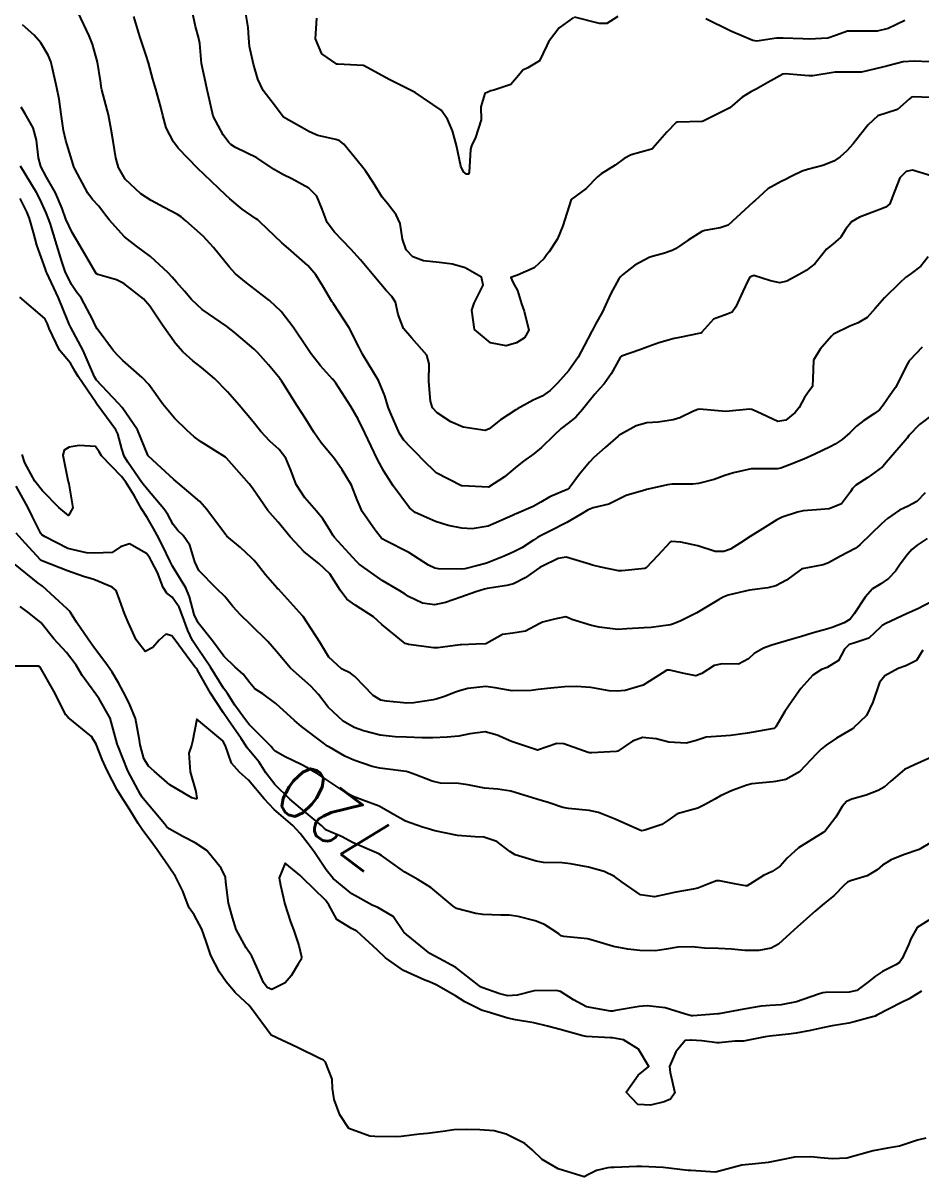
# Model space of a CAD drawing. Header units: metres. Extents: x 318500 to 325275, y 7408834 to 7428799.
# Drawn here: x 320105 to 320173.4, y 7412452.7 to 7412540.7 of the extents above; entities that cross this region are included whole.
import ezdxf
from ezdxf.enums import TextEntityAlignment as Align

# ---------------------------------------------------------------- set-up
doc = ezdxf.new("R2010")
doc.units = ezdxf.units.M
doc.header["$MEASUREMENT"] = 0
for name, color, linetype in [('Cotas', 45, 'Continuous'), ('Curvas de Nivel 1m', 11, 'Continuous'), ('Curvas de Nivel 5m', 15, 'Continuous')]:
    doc.layers.add(name, color=color, linetype=linetype)
doc.styles.add('Style-STANDARD', font='STANDARD.shx')

msp = doc.modelspace()

# ---------------------------------------------------------------- linework, layer by layer
at = {"layer": 'Curvas de Nivel 1m', "flags": 128}
for points, elevation in [([(320174, 7412522.837), (320173.417, 7412522.129), (320172.691, 7412521.576), (320172.27, 7412521.273), (320171.828, 7412520.863), (320170.668, 7412519.714), (320169.936, 7412518.891), (320169.328, 7412518.221), (320168.644, 7412517.813), (320168.007, 7412517.549), (320166.779, 7412516.929), (320166.691, 7412516.867), (320166.628, 7412516.788), (320165.765, 7412515.791), (320165.251, 7412514.95), (320165.196, 7412513.561), (320165.17, 7412512.951), (320164.918, 7412512.612), (320164.567, 7412512.117), (320164.161, 7412511.361), (320163.853, 7412510.97), (320163.134, 7412510.388), (320162.539, 7412510.288), (320160.939, 7412511.006), (320160.553, 7412511.196), (320160.355, 7412511.211), (320158.55, 7412511.04), (320156.552, 7412511.212), (320156.419, 7412511.205), (320156.09, 7412511.075), (320155.055, 7412510.573), (320154.54, 7412510.403), (320153.407, 7412510.237), (320152.536, 7412510.167), (320151.721, 7412509.943), (320150.522, 7412509.298), (320150.438, 7412509.234), (320150.347, 7412509.152), (320149.372, 7412508.301), (320148.504, 7412507.525), (320148.156, 7412507.175), (320147.404, 7412506.269), (320146.612, 7412505.198), (320146.534, 7412505.134), (320146.469, 7412505.105), (320145.153, 7412504.526), (320144.454, 7412504.13), (320143.874, 7412503.811), (320142.565, 7412503.249), (320142.481, 7412503.209), (320142.439, 7412503.191), (320142.288, 7412503.102), (320140.43, 7412502.298), (320139.223, 7412502.093), (320138.428, 7412502.157), (320137.398, 7412502.353), (320136.433, 7412502.658), (320135.957, 7412502.859), (320134.888, 7412503.353), (320134.445, 7412503.702), (320133.199, 7412505.379), (320132.487, 7412506.498), (320132.006, 7412507.395), (320131.517, 7412508.393), (320131.038, 7412509.405), (320130.536, 7412510.451), (320129.979, 7412511.419), (320128.82, 7412513.193), (320128.654, 7412513.439), (320128.621, 7412513.48), (320128.581, 7412513.522), (320127.661, 7412514.524), (320126.914, 7412515.465), (320126.607, 7412515.917), (320125.567, 7412517.481), (320124.648, 7412518.68), (320123.78, 7412519.503), (320123.145, 7412519.993), (320122.668, 7412520.357), (320122.011, 7412520.867), (320121.188, 7412521.542), (320120.688, 7412522.077), (320119.512, 7412523.562), (320118.723, 7412524.407), (320117.39, 7412525.59), (320117.031, 7412525.884), (320116.745, 7412526.071), (320115.734, 7412526.599), (320114.755, 7412527.142), (320113.969, 7412527.638), (320112.777, 7412528.754), (320112.265, 7412529.658), (320112.063, 7412530.399), (320111.851, 7412531.665), (320111.711, 7412532.549), (320111.505, 7412533.67), (320110.98, 7412535.566), (320110.958, 7412535.679), (320110.879, 7412536.257), (320110.659, 7412537.684), (320110.276, 7412539.052), (320110.011, 7412539.694), (320109.178, 7412541.475)], 728), ([(320174.053, 7412537.698), (320172.914, 7412537.771), (320172.072, 7412537.704), (320170.908, 7412537.395), (320170.5, 7412537.292), (320168.9, 7412536.91), (320166.9, 7412536.93), (320165.198, 7412536.653), (320164.895, 7412536.63), (320163.089, 7412536.795), (320162.897, 7412536.766), (320161.755, 7412536.134), (320160.879, 7412535.629), (320160.465, 7412535.427), (320159.801, 7412535.026), (320158.857, 7412534.189), (320157.085, 7412533.307), (320156.842, 7412533.175), (320156.752, 7412533.16), (320154.84, 7412533.118), (320154.783, 7412533.091), (320154.073, 7412532.342), (320152.989, 7412531.117), (320152.887, 7412531.051), (320152.819, 7412531.025), (320151.341, 7412530.613), (320150.808, 7412530.333), (320150.129, 7412529.827), (320149.068, 7412529.167), (320148.906, 7412529.051), (320148.786, 7412528.93), (320147.916, 7412528.04), (320146.76, 7412527.2), (320146.138, 7412525.209), (320145.724, 7412524.216), (320145.091, 7412523.224), (320144.926, 7412523.007), (320144.702, 7412522.702), (320143.938, 7412521.991), (320142.683, 7412521.436), (320142.536, 7412521.398), (320142.167, 7412521.258), (320142.325, 7412520.904), (320142.67, 7412520.274), (320142.985, 7412519.247), (320143.192, 7412518.705), (320143.542, 7412517.241), (320143.208, 7412516.658), (320142.615, 7412516.281), (320141.816, 7412516.058), (320140.615, 7412516.291), (320139.392, 7412517.299), (320139.185, 7412518.769), (320139.387, 7412519.299), (320140.062, 7412520.678), (320139.94, 7412521.291), (320138.69, 7412522.008), (320137.733, 7412522.281), (320136.696, 7412522.401), (320135.519, 7412522.526), (320134.702, 7412522.835), (320134.187, 7412523.368), (320133.913, 7412524.181), (320133.739, 7412525.375), (320133.419, 7412526.052), (320132.755, 7412526.904), (320132.365, 7412527.394), (320131.662, 7412528.516), (320131.084, 7412529.407), (320130.796, 7412529.782), (320129.435, 7412531.431), (320129.09, 7412531.703), (320128.823, 7412531.79), (320127.462, 7412532.096), (320126.829, 7412532.36), (320124.84, 7412533.49), (320123.98, 7412534.626), (320123.3, 7412535.514), (320122.883, 7412536.376), (320122.544, 7412537.525), (320122.249, 7412538.865), (320122.197, 7412539.531), (320122.143, 7412540.321), (320121.932, 7412541.535)], 731), ([(320173.523, 7412515.939), (320172.602, 7412514.958), (320172.544, 7412514.908), (320172.503, 7412514.851), (320172.418, 7412514.672), (320171.493, 7412512.866), (320171.107, 7412512.337), (320170.56, 7412511.538), (320170.275, 7412511.164), (320169.898, 7412510.89), (320169.077, 7412510.367), (320168.535, 7412509.921), (320168.024, 7412509.419), (320167.44, 7412508.921), (320166.896, 7412508.546), (320166.514, 7412508.347), (320165.352, 7412507.791), (320164.504, 7412507.402), (320163.421, 7412506.976), (320162.757, 7412506.725), (320162.495, 7412506.673), (320160.818, 7412506.684), (320160.495, 7412506.663), (320159.146, 7412506.375), (320158.487, 7412506.156), (320157.667, 7412505.868), (320156.477, 7412505.551), (320156.05, 7412505.5), (320154.476, 7412505.495), (320154.107, 7412505.464), (320152.648, 7412505.117), (320152.504, 7412505.085), (320152.469, 7412505.075), (320150.975, 7412504.63), (320150.458, 7412504.375), (320149.634, 7412503.977), (320148.448, 7412503.691), (320148.072, 7412503.549), (320147.475, 7412503.184), (320146.434, 7412502.591), (320145.087, 7412501.881), (320144.423, 7412501.561), (320144.207, 7412501.448), (320143.893, 7412501.235), (320143.011, 7412500.644), (320142.406, 7412500.33), (320141.651, 7412500.011), (320140.393, 7412499.503), (320140.228, 7412499.447), (320139.661, 7412499.291), (320138.651, 7412499.041), (320138.386, 7412499.015), (320136.659, 7412499.054), (320136.386, 7412499.096), (320135.905, 7412499.337), (320134.404, 7412500.288), (320132.591, 7412501.214), (320132.419, 7412501.302), (320132.313, 7412501.391), (320131.817, 7412502.006), (320130.843, 7412503.406), (320130.454, 7412504.313), (320130.017, 7412505.417), (320129.307, 7412506.608), (320128.735, 7412507.436), (320128.633, 7412507.57), (320128.503, 7412507.708), (320127.703, 7412508.643), (320127.145, 7412509.461), (320126.535, 7412510.457), (320125.883, 7412511.477), (320124.691, 7412513.376), (320124.617, 7412513.49), (320124.581, 7412513.54), (320123.7, 7412514.612), (320122.878, 7412515.516), (320122.604, 7412515.786), (320121.084, 7412517.083), (320120.629, 7412517.46), (320120.503, 7412517.551), (320118.649, 7412518.828), (320117.833, 7412519.582), (320117.285, 7412520.209), (320116.673, 7412520.917), (320116.354, 7412521.282), (320116.049, 7412521.609), (320114.698, 7412522.86), (320113.631, 7412523.641), (320112.721, 7412524.355), (320111.541, 7412525.668), (320111.195, 7412526.124), (320110.75, 7412526.697), (320110.282, 7412527.214), (320109.933, 7412527.692), (320108.94, 7412529.556), (320108.86, 7412529.709), (320108.793, 7412529.889), (320108.248, 7412531.716), (320108.069, 7412532.476), (320107.895, 7412533.719), (320107.723, 7412534.855), (320107.551, 7412535.723), (320107.182, 7412537.441), (320107.103, 7412537.728), (320106.905, 7412538.213), (320106.334, 7412539.159), (320105.83, 7412539.746), (320104.932, 7412540.532)], 727), ([(320174.79, 7412528.83), (320172.799, 7412529.435), (320172.302, 7412529.353), (320171.836, 7412528.864), (320171.244, 7412527.35), (320171.064, 7412526.875), (320170.757, 7412526.615), (320170.315, 7412526.446), (320168.75, 7412525.865), (320168.152, 7412525.51), (320167.677, 7412524.921), (320167.324, 7412524.331), (320166.723, 7412523.806), (320166.23, 7412523.424), (320165.848, 7412522.943), (320165.337, 7412522.313), (320164.692, 7412521.79), (320164.164, 7412521.492), (320163.221, 7412520.982), (320162.679, 7412520.846), (320161.96, 7412520.997), (320160.686, 7412521.422), (320160.403, 7412521.295), (320160.229, 7412521.017), (320159.846, 7412520.197), (320159.336, 7412519.03), (320159.057, 7412518.631), (320158.652, 7412518.477), (320157.616, 7412518.085), (320156.702, 7412517.069), (320156.669, 7412517.029), (320156.629, 7412517.013), (320155.018, 7412516.692), (320154.623, 7412516.603), (320153.452, 7412516.273), (320152.613, 7412515.964), (320152.003, 7412515.735), (320150.602, 7412515.265), (320150.54, 7412515.212), (320150.506, 7412515.151), (320149.826, 7412513.919), (320149.274, 7412513.163), (320148.945, 7412512.796), (320148.568, 7412512.372), (320148.033, 7412511.703), (320147.64, 7412511.184), (320147.124, 7412510.608), (320146.534, 7412510.142), (320146, 7412509.736), (320145.438, 7412509.216), (320144.511, 7412508.309), (320143.921, 7412507.82), (320143.129, 7412507.244), (320142.77, 7412506.973), (320142.492, 7412506.74), (320141.681, 7412506.063), (320140.47, 7412505.28), (320138.471, 7412505.367), (320138.402, 7412505.38), (320136.486, 7412506.371), (320135.457, 7412507.346), (320134.999, 7412507.847), (320134.51, 7412508.313), (320134.006, 7412508.858), (320133.67, 7412509.373), (320132.986, 7412510.941), (320132.823, 7412511.386), (320132.563, 7412512.237), (320132.086, 7412513.395), (320131.295, 7412514.701), (320130.853, 7412515.407), (320130.608, 7412515.925), (320129.856, 7412517.422), (320128.657, 7412519.264), (320128.535, 7412519.442), (320127.826, 7412520.607), (320127.291, 7412521.461), (320126.691, 7412522.187), (320125.225, 7412523.485), (320124.716, 7412523.918), (320123.026, 7412525.516), (320122.871, 7412525.648), (320122.742, 7412525.736), (320121.685, 7412526.472), (320120.757, 7412527.262), (320120.449, 7412527.553), (320118.783, 7412529.12), (320118.299, 7412529.577), (320116.813, 7412531.117), (320116.441, 7412531.606), (320115.903, 7412532.686), (320115.643, 7412533.618), (320115.49, 7412534.26), (320115.094, 7412535.627), (320114.881, 7412536.383), (320114.534, 7412537.634), (320114.361, 7412538.18), (320113.889, 7412539.64), (320113.429, 7412541.159)], 729), ([(320146.948, 7412541.096), (320145.864, 7412540.288), (320145.039, 7412539.228), (320144.917, 7412538.955), (320144.355, 7412537.786), (320143.479, 7412537.244), (320143.084, 7412537.062), (320142.894, 7412536.825), (320142.166, 7412535.976), (320140.874, 7412535.541), (320140.653, 7412535.504), (320140.186, 7412535.29), (320139.884, 7412534.265), (320139.909, 7412533.294), (320139.472, 7412531.946), (320139.169, 7412531.305), (320139.098, 7412531.024), (320138.999, 7412529.307), (320138.944, 7412529.151), (320138.787, 7412529.138), (320138.573, 7412529.312), (320138.352, 7412529.759), (320138.019, 7412531.318), (320137.717, 7412532.436), (320137.343, 7412533.325), (320136.851, 7412534.033), (320134.87, 7412535.36), (320132.885, 7412536.365), (320130.984, 7412537.409), (320130.9, 7412537.439), (320128.981, 7412537.519), (320128.901, 7412537.529), (320127.77, 7412538.318), (320127.267, 7412539.465), (320127.372, 7412541.035)], 732), ([(320150.339, 7412541.156), (320149.481, 7412540.626), (320148.942, 7412540.632), (320147.032, 7412541.116)], 732), ([(320172.201, 7412540.861), (320170.944, 7412540.255), (320170.101, 7412540.052), (320168.941, 7412540.046), (320167.829, 7412540.034), (320166.932, 7412539.712), (320166.351, 7412539.516), (320164.927, 7412539.448), (320164.438, 7412539.457), (320162.928, 7412539.512), (320162.42, 7412539.502), (320160.924, 7412539.289), (320160.611, 7412539.328), (320158.935, 7412540.05), (320157.028, 7412540.989)], 732), ([(320174.371, 7412510.832), (320173.329, 7412510.051), (320172.525, 7412509.202), (320172.375, 7412508.999), (320172.261, 7412508.854), (320170.789, 7412507.162), (320170.551, 7412506.879), (320170.528, 7412506.851), (320170.499, 7412506.828), (320169.38, 7412506.003), (320168.478, 7412505.416), (320168.212, 7412505.174), (320168.067, 7412504.914), (320167.369, 7412504.008), (320166.45, 7412503.62), (320165.809, 7412503.58), (320164.448, 7412503.472), (320164.034, 7412503.378), (320162.867, 7412502.984), (320162.438, 7412502.776), (320161.347, 7412502.084), (320160.425, 7412501.512), (320159.692, 7412501.021), (320158.911, 7412500.534), (320158.41, 7412500.358), (320157.738, 7412500.378), (320156.416, 7412500.793), (320155.128, 7412501.083), (320154.42, 7412501.131), (320154.308, 7412501.092), (320153.369, 7412500.07), (320152.486, 7412499.119), (320152.389, 7412499.081), (320150.639, 7412498.894), (320150.386, 7412498.892), (320149.03, 7412499.164), (320148.392, 7412499.315), (320148.17, 7412499.397), (320146.401, 7412499.94), (320145.783, 7412499.825), (320144.523, 7412499.228), (320144.435, 7412499.184), (320144.389, 7412499.15), (320143.265, 7412498.353), (320142.37, 7412497.909), (320141.86, 7412497.766), (320140.364, 7412497.535), (320140.155, 7412497.492), (320139.497, 7412497.293), (320138.356, 7412496.876), (320137.198, 7412496.475), (320136.35, 7412496.306), (320135.424, 7412496.417), (320134.356, 7412496.943), (320134.11, 7412497.116), (320133.699, 7412497.37), (320132.372, 7412498.161), (320130.598, 7412499.408), (320130.393, 7412499.596), (320128.723, 7412501.435), (320128.597, 7412501.613), (320128.425, 7412501.927), (320127.838, 7412502.853), (320127.343, 7412503.456), (320126.455, 7412504.472), (320125.804, 7412505.477), (320125.389, 7412506.578), (320125.021, 7412507.485), (320124.506, 7412508.139), (320123.804, 7412508.792), (320123.122, 7412509.511), (320122.531, 7412510.248), (320121.455, 7412511.536), (320120.565, 7412512.537), (320119.574, 7412513.56), (320118.588, 7412514.397), (320117.923, 7412514.91), (320117.173, 7412515.591), (320116.61, 7412516.237), (320115.622, 7412517.615), (320114.652, 7412519.071), (320114.153, 7412519.635), (320112.672, 7412520.808), (320112.098, 7412521.082), (320110.678, 7412521.482), (320110.563, 7412521.566), (320110.473, 7412521.683), (320110.194, 7412522.181), (320109.312, 7412523.701), (320108.725, 7412524.686), (320108.248, 7412525.715), (320107.953, 7412526.513), (320107.464, 7412527.723), (320106.778, 7412528.913), (320106.332, 7412529.737), (320106.15, 7412530.389), (320106.003, 7412531.742), (320105.751, 7412532.668), (320105.151, 7412533.755), (320104.847, 7412534.256)], 726), ([(320173.913, 7412501.347), (320173.147, 7412500.843), (320172.749, 7412500.513), (320172.409, 7412500.146), (320171.864, 7412499.392), (320171.487, 7412498.864), (320170.955, 7412498.298), (320170.375, 7412497.903), (320169.75, 7412497.509), (320169.178, 7412496.898), (320168.347, 7412495.61), (320168.054, 7412495.202), (320167.576, 7412494.918), (320166.679, 7412494.582), (320166.333, 7412494.475), (320165.133, 7412494.142), (320164.324, 7412493.883), (320163.617, 7412493.675), (320162.315, 7412493.311), (320162.076, 7412493.23), (320161.435, 7412492.999), (320160.713, 7412492.597), (320160.298, 7412492.178), (320159.531, 7412491.782), (320158.292, 7412491.812), (320157.661, 7412491.678), (320156.722, 7412491.063), (320156.278, 7412490.884), (320155.255, 7412491.08), (320154.284, 7412491.329), (320154.059, 7412491.318), (320153.703, 7412491.099), (320152.271, 7412490.172), (320150.898, 7412489.772), (320150.266, 7412489.705), (320149.669, 7412489.753), (320148.268, 7412490.004), (320147.163, 7412490.08), (320146.269, 7412490.052), (320144.957, 7412489.91), (320144.266, 7412489.835), (320143.723, 7412489.777), (320142.265, 7412489.75), (320140.976, 7412489.978), (320140.268, 7412490.065), (320138.88, 7412489.915), (320138.264, 7412489.745), (320137.943, 7412489.633), (320137.107, 7412489.322), (320136.48, 7412489.105), (320136.256, 7412489.057), (320134.785, 7412488.819), (320134.252, 7412488.801), (320132.693, 7412488.944), (320132.255, 7412489.04), (320131.664, 7412489.396), (320130.274, 7412490.845), (320129.949, 7412491.087), (320129.255, 7412491.425), (320128.293, 7412492.301), (320127.616, 7412493.45), (320126.339, 7412495.418), (320126.298, 7412495.47), (320125.598, 7412496.228), (320124.447, 7412497.489), (320124.361, 7412497.58), (320123.458, 7412498.586), (320122.742, 7412499.515), (320122.578, 7412499.703), (320122.396, 7412499.888), (320121.555, 7412500.681), (320120.53, 7412501.548), (320120.475, 7412501.603), (320120.421, 7412501.669), (320119.002, 7412503.564), (320118.449, 7412504.173), (320116.789, 7412505.595), (320116.474, 7412505.866), (320114.547, 7412507.629), (320114.527, 7412507.656), (320114.501, 7412507.709), (320113.718, 7412509.638), (320112.545, 7412511.337), (320112.267, 7412511.654), (320110.576, 7412513.439), (320110.42, 7412513.682), (320109.881, 7412514.979), (320109.556, 7412515.696), (320108.626, 7412517.442), (320108.489, 7412517.711), (320108.391, 7412517.955), (320107.685, 7412519.72), (320106.794, 7412521.614), (320106.742, 7412521.729), (320106.682, 7412521.891), (320106.032, 7412523.74), (320105.773, 7412524.696), (320105.464, 7412525.749), (320105.258, 7412526.266), (320104.755, 7412527.292)], 724), ([(320174.358, 7412496.606), (320173.189, 7412496.004), (320172.348, 7412495.62), (320170.768, 7412494.874), (320170.488, 7412494.727), (320170.335, 7412494.574), (320169.459, 7412493.757), (320168.317, 7412493.38), (320167.963, 7412493.266), (320167.622, 7412492.917), (320167.153, 7412492.066), (320166.289, 7412491.534), (320165.862, 7412491.361), (320165.189, 7412490.946), (320164.269, 7412489.91), (320163.629, 7412488.969), (320163.064, 7412488.162), (320162.365, 7412486.988), (320162.309, 7412486.909), (320162.228, 7412486.869), (320160.635, 7412486.595), (320160.223, 7412486.524), (320158.915, 7412486.334), (320158.219, 7412486.295), (320157.067, 7412486.208), (320156.213, 7412485.92), (320155.543, 7412485.744), (320154.211, 7412485.841), (320153.249, 7412486.07), (320152.216, 7412486.172), (320151.45, 7412485.893), (320150.326, 7412485.148), (320150.2, 7412485.108), (320148.348, 7412485.019), (320148.198, 7412485.013), (320148.064, 7412485.037), (320147.705, 7412485.177), (320146.207, 7412485.7), (320145.688, 7412485.727), (320144.2, 7412485.23), (320142.209, 7412485.87), (320141.126, 7412486.356), (320140.22, 7412486.614), (320139.049, 7412486.466), (320138.215, 7412486.291), (320137.311, 7412486.222), (320136.213, 7412486.165), (320135.401, 7412486.154), (320134.213, 7412486.197), (320133.356, 7412486.23), (320132.215, 7412486.371), (320130.938, 7412486.684), (320130.223, 7412486.937), (320129.377, 7412487.423), (320128.246, 7412488.492), (320127.494, 7412489.451), (320126.916, 7412490.11), (320126.272, 7412490.672), (320125.384, 7412491.479), (320124.299, 7412492.749), (320123.647, 7412493.5), (320122.329, 7412494.796), (320121.57, 7412495.532), (320120.982, 7412496.177), (320120.354, 7412496.936), (320119.739, 7412497.556), (320118.38, 7412498.915), (320118.087, 7412499.575), (320117.691, 7412500.863), (320117.198, 7412501.588), (320116.791, 7412501.962), (320116.428, 7412502.426), (320116.012, 7412503.183), (320115.724, 7412503.611), (320114.462, 7412505.094), (320114.046, 7412505.634), (320112.961, 7412507.177), (320112.687, 7412507.648), (320112.505, 7412508.196), (320112.197, 7412509.335), (320112.044, 7412509.657), (320110.637, 7412511.59), (320110.567, 7412511.68), (320110.55, 7412511.702), (320109.177, 7412513.701), (320108.967, 7412514.088), (320108.59, 7412514.728), (320107.757, 7412515.718), (320106.966, 7412517.385), (320106.834, 7412517.728), (320106.636, 7412518.134), (320104.744, 7412519.759)], 723), ([(320173.581, 7412492.837), (320173.093, 7412492.047), (320172.292, 7412491.654), (320171.712, 7412491.435), (320170.688, 7412490.874), (320170.275, 7412490.389), (320169.761, 7412488.887), (320169.279, 7412487.86), (320168.305, 7412486.909), (320168.264, 7412486.875), (320168.229, 7412486.851), (320167.01, 7412486.13), (320166.21, 7412485.606), (320165.836, 7412485.305), (320165.464, 7412484.941), (320164.186, 7412483.57), (320163.137, 7412482.976), (320162.343, 7412482.822), (320162.177, 7412482.807), (320160.541, 7412482.64), (320160.173, 7412482.556), (320159.052, 7412482.142), (320158.16, 7412481.727), (320157.716, 7412481.487), (320156.926, 7412481.058), (320156.418, 7412480.794), (320156.145, 7412480.717), (320154.852, 7412480.37), (320154.131, 7412479.851), (320153.685, 7412479.538), (320152.382, 7412479.116), (320152.12, 7412479.073), (320152.083, 7412479.084), (320152.018, 7412479.122), (320150.132, 7412479.959), (320148.847, 7412480.456), (320148.142, 7412480.614), (320146.578, 7412480.758), (320146.145, 7412480.853), (320145.008, 7412481.217), (320144.154, 7412481.473), (320143.817, 7412481.572), (320142.162, 7412482.082), (320141.187, 7412482.242), (320140.165, 7412482.313), (320138.894, 7412482.574), (320138.17, 7412482.673), (320136.798, 7412482.696), (320136.173, 7412482.85), (320134.926, 7412483.349), (320134.376, 7412483.551), (320134.182, 7412483.594), (320132.583, 7412483.783), (320132.185, 7412483.841), (320131.604, 7412483.977), (320130.19, 7412484.444), (320129.527, 7412484.754), (320128.333, 7412485.438), (320128.201, 7412485.528), (320127.862, 7412485.789), (320126.223, 7412487.021), (320125.682, 7412487.475), (320124.249, 7412488.784), (320123.273, 7412489.505), (320122.652, 7412489.902), (320122.268, 7412490.342), (320121.757, 7412491.01), (320121.143, 7412491.537), (320120.293, 7412492.391), (320119.43, 7412493.559), (320118.33, 7412494.929), (320118.032, 7412495.575), (320117.675, 7412496.902), (320117.383, 7412497.585), (320116.385, 7412499.258), (320116.199, 7412499.603), (320115.614, 7412500.818), (320115.213, 7412501.618), (320114.936, 7412502.133), (320114.433, 7412502.956), (320114.009, 7412503.634), (320113.446, 7412504.649), (320112.825, 7412505.646), (320112.476, 7412506.083), (320110.973, 7412507.673), (320110.786, 7412507.959), (320110.507, 7412508.383), (320109.26, 7412508.451), (320108.506, 7412508.328), (320108.123, 7412508.094), (320108.023, 7412507.715), (320108.387, 7412505.795), (320108.411, 7412505.711), (320108.467, 7412505.537), (320108.776, 7412503.705), (320108.434, 7412503.12), (320107.708, 7412503.717), (320106.459, 7412504.994), (320105.888, 7412505.739), (320105.118, 7412507.123), (320104.916, 7412507.754)], 722), ([(320174.198, 7412484.648), (320172.934, 7412484.101), (320172.189, 7412483.735), (320171.147, 7412482.865), (320170.639, 7412482.407), (320170.169, 7412482.138), (320169.259, 7412481.798), (320168.159, 7412481.485), (320167.773, 7412481.296), (320167.442, 7412480.917), (320166.941, 7412480.119), (320166.121, 7412479.022), (320166.072, 7412478.979), (320165.991, 7412478.932), (320164.108, 7412477.776), (320163.248, 7412476.973), (320162.699, 7412476.373), (320162.085, 7412475.976), (320161.424, 7412475.653), (320160.385, 7412475.007), (320160.192, 7412474.885), (320160.068, 7412474.867), (320159.233, 7412475.023), (320158.073, 7412475.259), (320157.854, 7412475.262), (320157.307, 7412475.051), (320156.423, 7412474.707), (320156.063, 7412474.613), (320154.76, 7412474.383), (320154.057, 7412474.243), (320153.12, 7412474.038), (320152.056, 7412474.182), (320150.648, 7412475.141), (320150.076, 7412475.575), (320149.274, 7412475.966), (320148.087, 7412476.297), (320146.731, 7412476.55), (320146.091, 7412476.621), (320144.65, 7412476.663), (320144.093, 7412476.743), (320142.505, 7412477.246), (320142.102, 7412477.495), (320141.107, 7412478.262), (320140.113, 7412478.591), (320139.443, 7412478.62), (320138.114, 7412478.7), (320136.368, 7412479.077), (320136.118, 7412479.147), (320135.973, 7412479.187), (320135.424, 7412479.34), (320134.127, 7412479.801), (320133.143, 7412480.367), (320132.143, 7412480.951), (320130.898, 7412481.403), (320130.154, 7412481.673), (320129.604, 7412481.973), (320128.172, 7412482.939), (320127.417, 7412483.451), (320126.623, 7412483.902), (320126.186, 7412484.117), (320124.956, 7412484.719), (320124.196, 7412485.139), (320124.034, 7412485.329), (320123.9, 7412485.495), (320122.225, 7412487.173), (320121.934, 7412487.524), (320121.127, 7412488.657), (320120.558, 7412489.546), (320120.432, 7412489.717), (320120.264, 7412489.948), (320119.27, 7412491.56), (320118.301, 7412492.965), (320117.898, 7412493.576), (320117.554, 7412494.349), (320117.094, 7412495.589), (320116.877, 7412496.124), (320116.353, 7412496.878), (320115.948, 7412497.198), (320115.666, 7412497.61), (320115.234, 7412498.76), (320114.786, 7412499.624), (320114.647, 7412499.879), (320114.399, 7412500.205), (320113.109, 7412500.944), (320112.406, 7412500.713), (320111.772, 7412500.287), (320110.398, 7412500.237), (320109.813, 7412500.275), (320108.403, 7412500.606), (320106.665, 7412501.479), (320106.419, 7412501.636), (320106.332, 7412501.731), (320105.7, 7412503.008), (320105.345, 7412503.746), (320104.464, 7412505.349)], 721), ([(320174.034, 7412472.246), (320173.16, 7412471.708), (320172.664, 7412470.844), (320172.495, 7412470.363), (320171.997, 7412469.332), (320171.806, 7412469.039), (320171.524, 7412468.857), (320170.516, 7412468.338), (320169.976, 7412467.973), (320169.367, 7412467.491), (320168.542, 7412466.901), (320167.958, 7412466.756), (320166.153, 7412466.733), (320165.958, 7412466.712), (320165.621, 7412466.6), (320163.951, 7412466.028), (320162.772, 7412465.802), (320161.948, 7412465.743), (320161.257, 7412465.686), (320159.945, 7412465.479), (320158.02, 7412465.118), (320157.941, 7412465.107), (320157.339, 7412465.049), (320156.047, 7412464.96), (320155.938, 7412464.965), (320155.488, 7412465.075), (320153.945, 7412465.568), (320152.567, 7412465.731), (320151.946, 7412465.674), (320150.157, 7412465.361), (320149.942, 7412465.328), (320149.774, 7412465.319), (320147.945, 7412465.645), (320146.953, 7412466.187), (320145.956, 7412466.808), (320145.652, 7412466.9), (320143.956, 7412466.859), (320142.657, 7412466.538), (320141.952, 7412466.496), (320141.325, 7412466.631), (320139.958, 7412467.125), (320139.857, 7412467.179), (320139.729, 7412467.283), (320137.98, 7412468.635), (320136.705, 7412469.323), (320135.996, 7412469.723), (320134.219, 7412471.155), (320134.02, 7412471.329), (320133.997, 7412471.36), (320133.202, 7412472.543), (320132.038, 7412473.217), (320131.597, 7412473.394), (320130.053, 7412474.258), (320128.626, 7412475.432), (320128.08, 7412476.094), (320127.184, 7412477.454), (320126.728, 7412478.083), (320126.114, 7412478.865), (320125.54, 7412479.476), (320124.138, 7412480.706), (320123.357, 7412481.502), (320122.171, 7412482.938), (320121.495, 7412483.53), (320120.872, 7412484.225), (320120.423, 7412485.547), (320120.206, 7412485.935), (320118.23, 7412487.57), (320117.909, 7412485.87), (320117.813, 7412485.576), (320117.614, 7412484.998), (320117.717, 7412483.577), (320118.157, 7412482.057), (320118.23, 7412481.569), (320118.212, 7412481.506), (320118.149, 7412481.495), (320117.849, 7412481.575), (320116.165, 7412482.586), (320114.981, 7412483.618), (320114.556, 7412483.997), (320114.19, 7412484.588), (320113.906, 7412485.633), (320113.858, 7412485.98), (320113.553, 7412487.637), (320113.081, 7412488.808), (320112.646, 7412489.646), (320112.267, 7412490.349), (320111.777, 7412491.159), (320111.422, 7412491.663), (320110.302, 7412493.176), (320109.934, 7412493.686), (320109.058, 7412494.97), (320108.601, 7412495.706), (320108.489, 7412495.856), (320108.343, 7412496.005), (320106.473, 7412497.729), (320106.361, 7412497.806), (320106.132, 7412497.965), (320104.384, 7412499.366)], 719), ([(320173.475, 7412466.835), (320172.549, 7412466.249), (320171.951, 7412465.965), (320170.062, 7412464.999), (320169.941, 7412464.942), (320169.754, 7412464.883), (320168.344, 7412464.493), (320167.932, 7412464.408), (320166.66, 7412464.191), (320165.927, 7412464.056), (320165.016, 7412463.851), (320163.92, 7412463.632), (320163.334, 7412463.553), (320161.916, 7412463.415), (320161.551, 7412463.358), (320159.91, 7412463.034), (320159.89, 7412463.03), (320159.256, 7412463.02), (320158.044, 7412462.902), (320157.908, 7412462.893), (320156.743, 7412463.058), (320155.911, 7412463.112), (320155.869, 7412463.112), (320155.46, 7412463.075), (320154.754, 7412462.225), (320154.26, 7412461.086), (320154.329, 7412460.632), (320154.676, 7412459.082), (320154.336, 7412458.601), (320153.85, 7412458.394), (320152.812, 7412458.139), (320151.846, 7412458.19), (320150.976, 7412459.133), (320151.873, 7412460.435), (320152.683, 7412461.108), (320151.899, 7412462.42), (320150.749, 7412463.137), (320149.912, 7412463.281), (320149.773, 7412463.291), (320147.913, 7412463.385), (320147.659, 7412463.428), (320145.921, 7412463.924), (320144.973, 7412464.166), (320143.928, 7412464.414), (320142.516, 7412464.659), (320141.933, 7412464.784), (320140.377, 7412465.273), (320140.021, 7412465.359), (320139.941, 7412465.384), (320138.672, 7412466.024), (320137.952, 7412466.483), (320136.468, 7412467.325), (320135.963, 7412467.553), (320135.612, 7412467.688), (320133.976, 7412468.416), (320132.622, 7412469.381), (320131.999, 7412469.977), (320130.44, 7412471.406), (320130.022, 7412471.622), (320128.899, 7412472.297), (320128.292, 7412473.436), (320128.045, 7412473.787), (320126.305, 7412475.466), (320126.073, 7412475.692), (320124.966, 7412476.602), (320124.519, 7412475.486), (320124.619, 7412474.927), (320124.944, 7412473.481), (320125.368, 7412472.135), (320125.619, 7412471.474), (320126.003, 7412470.333), (320126.206, 7412469.467), (320126.186, 7412469.268), (320125.982, 7412468.953), (320125.422, 7412468.021), (320124.974, 7412467.48), (320123.955, 7412466.977), (320123.585, 7412467.124), (320123.301, 7412467.5), (320122.776, 7412468.71), (320122.422, 7412469.514), (320121.999, 7412470.144), (320121.236, 7412471.532), (320120.939, 7412472.447), (320120.642, 7412473.541), (320120.449, 7412475.159), (320120.407, 7412475.545), (320120.08, 7412476.217), (320118.988, 7412477.561), (320118.106, 7412478.16), (320117.168, 7412478.642), (320116.116, 7412479.225), (320115.923, 7412479.408), (320115.76, 7412479.605), (320114.148, 7412481.525), (320114.072, 7412481.631), (320113.937, 7412481.848), (320112.96, 7412483.642), (320112.199, 7412485.566), (320112.177, 7412485.628), (320112.169, 7412485.65), (320112.156, 7412485.695), (320111.624, 7412487.659), (320110.794, 7412489.13), (320110.404, 7412489.678), (320110.342, 7412489.76), (320110.262, 7412489.863), (320109.489, 7412490.909), (320109.041, 7412491.699), (320108.295, 7412492.678), (320107.336, 7412493.72), (320106.328, 7412494.957), (320105.353, 7412495.745), (320104.765, 7412496.175)], 718), ([(320173.812, 7412455.635), (320173.175, 7412455.47), (320171.803, 7412455.031), (320171.66, 7412454.994), (320170.889, 7412454.864), (320169.798, 7412454.677), (320169.51, 7412454.597), (320167.792, 7412454.104), (320166.667, 7412454.045), (320165.792, 7412454.137), (320165.055, 7412454.203), (320163.792, 7412454.172), (320162.799, 7412453.984), (320161.788, 7412453.764), (320161.081, 7412453.703), (320159.786, 7412453.566), (320157.78, 7412453.04), (320155.889, 7412453.177), (320155.781, 7412453.173), (320155.679, 7412453.174), (320153.783, 7412453.403), (320152.145, 7412453.476), (320151.783, 7412453.461), (320150.036, 7412453.399), (320149.782, 7412453.391), (320149.573, 7412453.361), (320148.692, 7412453.161), (320148.087, 7412452.855), (320147.773, 7412452.676), (320146.113, 7412453.195), (320145.848, 7412453.266), (320145.781, 7412453.283), (320144.562, 7412453.992), (320143.795, 7412454.732), (320143.227, 7412455.236), (320141.81, 7412455.942), (320140.898, 7412456.18), (320139.815, 7412456.254), (320138.819, 7412456.291), (320137.814, 7412456.271), (320136.991, 7412456.14), (320135.81, 7412455.994), (320135.209, 7412455.939), (320133.806, 7412455.761), (320133.443, 7412455.728), (320131.805, 7412455.748), (320131.422, 7412455.777), (320129.814, 7412456.368), (320129.143, 7412457.42), (320128.695, 7412458.58), (320128.563, 7412459.429), (320128.557, 7412460.12), (320128.045, 7412461.438), (320127.882, 7412461.579), (320127.613, 7412461.715), (320125.896, 7412462.554), (320123.91, 7412463.49), (320122.408, 7412465.513), (320122.192, 7412465.766), (320121.945, 7412465.994), (320121.152, 7412466.732), (320120.472, 7412467.542), (320119.971, 7412468.286), (320119.296, 7412469.557), (320118.93, 7412470.637), (320118.623, 7412471.564), (320118.031, 7412472.667), (320117.658, 7412473.197), (320117.484, 7412473.578), (320117.174, 7412474.462), (320116.604, 7412475.592), (320116.082, 7412476.38), (320115.214, 7412477.613), (320114.741, 7412478.256), (320114.115, 7412479.099), (320113.753, 7412479.634), (320113.119, 7412480.657), (320112.495, 7412481.647), (320112.158, 7412482.198), (320111.383, 7412483.662), (320111.019, 7412484.498), (320110.555, 7412485.675), (320110.209, 7412486.27), (320108.416, 7412487.707), (320108.233, 7412487.925), (320107.332, 7412489.719), (320106.278, 7412491.535), (320106.167, 7412491.62), (320104.279, 7412491.623)], 717)]:
    msp.add_lwpolyline(points, dxfattribs=dict(at, elevation=elevation))
at = {"layer": 'Curvas de Nivel 5m', "flags": 128}
for points, elevation in [([(320174.745, 7412534.958), (320172.873, 7412535.049), (320172.717, 7412535.008), (320172.533, 7412534.855), (320171.656, 7412534.07), (320170.854, 7412533.818), (320170.158, 7412533.583), (320169.403, 7412532.902), (320168.833, 7412532.162), (320168.278, 7412531.463), (320167.786, 7412530.92), (320167.283, 7412530.455), (320166.808, 7412530.141), (320165.952, 7412529.793), (320164.798, 7412529.487), (320164.387, 7412529.375), (320163.593, 7412528.978), (320163.071, 7412528.7), (320162.784, 7412528.579), (320161.759, 7412528.016), (320160.762, 7412527.114), (320160.706, 7412527.066), (320160.638, 7412527.012), (320158.742, 7412525.264), (320158.141, 7412525.049), (320156.965, 7412524.839), (320156.735, 7412524.759), (320155.7, 7412524.106), (320154.716, 7412523.46), (320154.478, 7412523.329), (320153.802, 7412523.104), (320152.947, 7412522.876), (320152.705, 7412522.796), (320151.632, 7412522.2), (320150.685, 7412521.476), (320150.521, 7412521.313), (320150.405, 7412521.153), (320149.783, 7412520.045), (320149.397, 7412519.163), (320149.162, 7412518.656), (320148.638, 7412517.712), (320148.449, 7412517.356), (320148.354, 7412517.174), (320147.753, 7412516.043), (320147.296, 7412515.19), (320146.59, 7412514.175), (320145.731, 7412513.213), (320145.16, 7412512.633), (320144.565, 7412512.219), (320143.881, 7412511.916), (320142.691, 7412511.249), (320142.606, 7412511.193), (320142.549, 7412511.163), (320141.385, 7412510.419), (320140.527, 7412509.718), (320140.21, 7412509.6), (320138.528, 7412509.854), (320137.607, 7412510.246), (320136.544, 7412510.939), (320136.197, 7412511.335), (320136.057, 7412511.838), (320135.91, 7412513.34), (320135.942, 7412514.688), (320135.759, 7412515.343), (320134.619, 7412516.638), (320133.999, 7412517.369), (320133.591, 7412518.431), (320133.369, 7412519.379), (320133.091, 7412519.81), (320132.669, 7412520.28), (320131.728, 7412521.4), (320130.698, 7412522.612), (320129.967, 7412523.421), (320128.729, 7412524.711), (320128.166, 7412525.449), (320127.775, 7412526.479), (320127.377, 7412527.461), (320126.769, 7412528.069), (320125.476, 7412528.787), (320124.784, 7412529.111), (320124.12, 7412529.5), (320122.803, 7412530.393), (320121.171, 7412531.188), (320120.818, 7412531.413), (320120.676, 7412531.551), (320120.247, 7412532.135), (320119.485, 7412533.564), (320119.057, 7412535.378), (320119.027, 7412535.568), (320118.879, 7412536.183), (320118.595, 7412537.575), (320118.449, 7412539.111), (320118.367, 7412539.578), (320118.125, 7412540.39), (320117.88, 7412541.586)], 730), ([(320173.764, 7412504.837), (320173.117, 7412504.186), (320172.455, 7412503.819), (320171.799, 7412503.51), (320170.88, 7412502.873), (320170.436, 7412502.474), (320168.806, 7412500.904), (320168.603, 7412500.722), (320168.415, 7412500.602), (320167.315, 7412500.012), (320166.399, 7412499.497), (320165.985, 7412499.348), (320164.391, 7412499.041), (320164.335, 7412499.016), (320164.256, 7412498.962), (320163.184, 7412498.172), (320162.371, 7412497.75), (320161.777, 7412497.587), (320160.366, 7412497.411), (320160.029, 7412497.351), (320158.746, 7412497.034), (320158.359, 7412496.898), (320157.996, 7412496.685), (320156.346, 7412495.696), (320155.94, 7412495.478), (320155.136, 7412495.082), (320154.576, 7412494.848), (320154.335, 7412494.788), (320152.862, 7412494.582), (320152.331, 7412494.551), (320151.008, 7412494.461), (320150.329, 7412494.42), (320148.904, 7412494.592), (320148.333, 7412494.736), (320146.821, 7412495.193), (320146.486, 7412495.343), (320146.342, 7412495.388), (320145.505, 7412495.213), (320144.58, 7412494.983), (320144.335, 7412494.864), (320143.278, 7412494.289), (320142.323, 7412494.138), (320141.544, 7412494.039), (320140.311, 7412493.351), (320140.257, 7412493.334), (320139.532, 7412493.292), (320138.373, 7412493.245), (320138.309, 7412493.243), (320136.603, 7412493.03), (320136.305, 7412493.017), (320134.379, 7412493.288), (320134.309, 7412493.304), (320134.116, 7412493.363), (320132.331, 7412494.793), (320131.696, 7412495.396), (320130.348, 7412496.257), (320129.661, 7412496.729), (320129.152, 7412497.428), (320128.378, 7412498.667), (320127.537, 7412499.453), (320126.403, 7412500.343), (320125.357, 7412501.481), (320124.431, 7412502.615), (320124.013, 7412503.073), (320123.653, 7412503.502), (320122.465, 7412505.204), (320122.224, 7412505.524), (320120.499, 7412507.48), (320120.413, 7412507.551), (320118.512, 7412508.745), (320118.039, 7412509.101), (320117.495, 7412509.585), (320116.534, 7412510.529), (320115.639, 7412511.614), (320114.572, 7412513.095), (320114.07, 7412513.635), (320112.593, 7412514.922), (320112.228, 7412515.288), (320111.884, 7412515.661), (320110.625, 7412517.34), (320110.451, 7412517.683), (320110.294, 7412518.026), (320109.405, 7412519.699), (320109.09, 7412520.129), (320108.67, 7412520.728), (320108.199, 7412521.715), (320107.939, 7412522.47), (320107.568, 7412523.721), (320107.051, 7412525.411), (320106.933, 7412525.728), (320106.745, 7412526.186), (320106.267, 7412527.249), (320106.014, 7412527.741), (320104.79, 7412529.741)], 725), ([(320174.113, 7412478.12), (320173.299, 7412477.647), (320172.104, 7412477.23), (320171.176, 7412476.864), (320170.517, 7412476.45), (320170.088, 7412476.094), (320169.34, 7412475.632), (320168.075, 7412475.252), (320167.844, 7412475.142), (320167.596, 7412474.915), (320166.833, 7412474.147), (320166.049, 7412473.519), (320165.725, 7412473.254), (320165.37, 7412472.94), (320164.028, 7412471.745), (320163.2, 7412470.972), (320162.571, 7412470.422), (320162.007, 7412470.131), (320161.066, 7412469.937), (320160.004, 7412469.935), (320158.99, 7412470.04), (320158.006, 7412470.085), (320156.937, 7412470.125), (320156.007, 7412470.213), (320154.894, 7412470.194), (320154.004, 7412470.036), (320153.193, 7412469.911), (320152.002, 7412469.946), (320151.09, 7412470.048), (320150.006, 7412470.235), (320148.469, 7412470.71), (320148.015, 7412470.83), (320146.217, 7412470.997), (320146.018, 7412471.065), (320145.819, 7412471.203), (320144.73, 7412471.922), (320144.03, 7412472.206), (320142.742, 7412472.533), (320142.034, 7412472.639), (320141.42, 7412472.646), (320140.034, 7412472.682), (320139.514, 7412472.767), (320138.038, 7412473.155), (320137.773, 7412473.313), (320136.061, 7412474.749), (320135.091, 7412475.345), (320134.078, 7412475.915), (320132.306, 7412477.178), (320132.099, 7412477.319), (320131.928, 7412477.392), (320130.108, 7412478.186), (320129.307, 7412478.618), (320128.117, 7412479.12), (320127.938, 7412479.262), (320127.76, 7412479.445), (320126.14, 7412480.801), (320125.317, 7412481.478), (320124.167, 7412482.59), (320123.491, 7412483.5), (320122.974, 7412484.294), (320122.197, 7412485.234), (320122.065, 7412485.388), (320121.987, 7412485.523), (320121.621, 7412486.117), (320120.627, 7412487.544), (320120.238, 7412488.086), (320119.277, 7412489.56), (320118.278, 7412491.324), (320118.172, 7412491.464), (320118.068, 7412491.573), (320117.419, 7412492.457), (320116.58, 7412493.596), (320116.315, 7412493.935), (320115.861, 7412494.062), (320115.357, 7412493.614), (320114.884, 7412493.039), (320114.297, 7412492.754), (320113.598, 7412493.637), (320112.998, 7412494.975), (320112.714, 7412495.646), (320112.35, 7412496.637), (320112.087, 7412497.384), (320111.779, 7412497.659), (320110.368, 7412498.224), (320109.593, 7412498.471), (320108.378, 7412498.881), (320106.482, 7412499.635), (320106.389, 7412499.681), (320106.324, 7412499.731), (320105.142, 7412501.016), (320104.458, 7412501.759)], 720)]:
    msp.add_lwpolyline(points, dxfattribs=dict(at, elevation=elevation))

# ---------------------------------------------------------------- texts
at = {"layer": 'Cotas', "style": 'Style-STANDARD'}
msp.add_text('720', height=4, rotation=142.91157, dxfattribs=at).set_placement((320128.794, 7412480.101, 720), align=Align.MIDDLE_CENTER)

doc.saveas('drawing.dxf')
